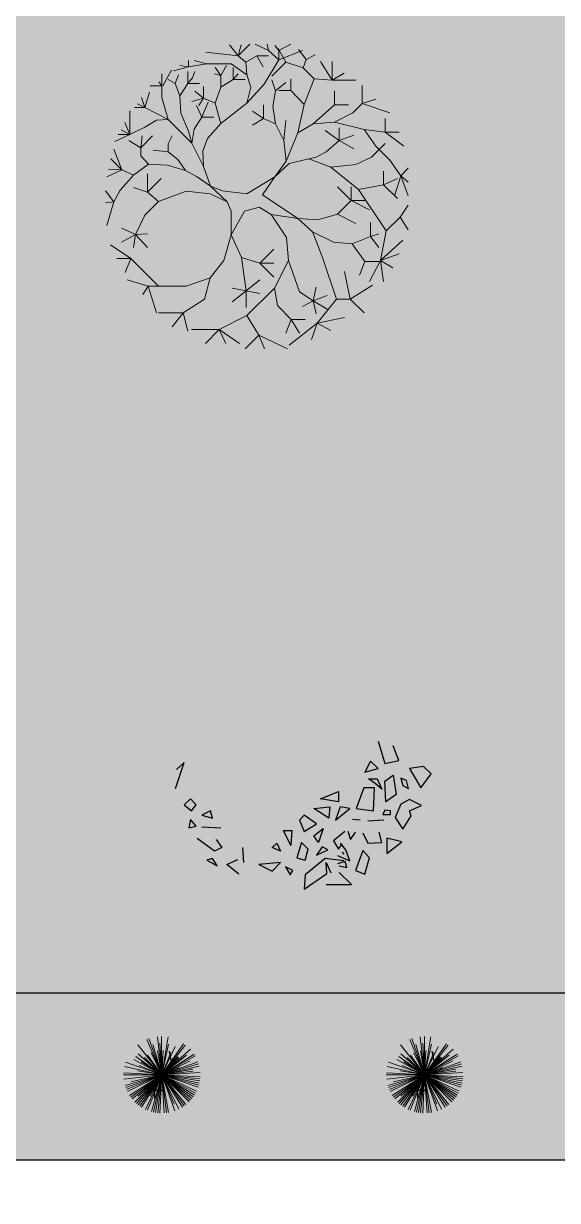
# Model space of a CAD drawing. Header units: millimetres. Extents: x -1544140 to 7445918, y -1294905 to 2019878.
# Drawn here: x 2048847 to 2049303, y 24810 to 25814 of the extents above; entities that cross this region are included whole.
import ezdxf

# ---------------------------------------------------------------- set-up
doc = ezdxf.new("R2010")
doc.units = ezdxf.units.MM
doc.header["$MEASUREMENT"] = 0
doc.layers.add('marc det', color=74, linetype='Continuous', lineweight=18)
picture_1 = doc.add_image_def('image5.png', size_in_pixel=(1482, 826))

# ---------------------------------------------------------------- blocks, each defined once
blk = doc.blocks.new('LG15B')
at = {"linetype": 'Continuous'}
for p, q in [((-183, 1362), (-497, 1400)), ((-183, 1362), (-268, 1469)), ((-183, 1362), (-68, 1477)), ((-183, 1362), (-153, 1469)), ((114, 1415), (-16, 1477)), ((114, 1415), (99, 1477)), ((214, 1324), (114, 1415)), ((214, 1415), (175, 1462)), ((280, 1300), (208, 1435)), ((214, 1415), (329, 1477)), ((214, 1324), (443, 1415)), ((214, 1324), (214, 1415)), ((478, 1327), (405, 1425)), ((-666, 1255), (-750, 1270)), ((-666, 1255), (-666, 1317)), ((-490, 1285), (-666, 1255)), ((-490, 1285), (-612, 1317)), ((-252, 1285), (-490, 1285)), ((-352, 1170), (-298, 1270)), ((-100, 1179), (-252, 1285)), ((-107, 1300), (-183, 1362)), ((-107, 1300), (0, 1362)), ((-100, 1179), (-107, 1300)), ((0, 1362), (114, 1362)), ((0, 1362), (62, 1255)), ((69, 1087), (214, 1324)), ((280, 1300), (145, 1165)), ((450, 1247), (280, 1300)), ((450, 1247), (478, 1327)), ((478, 1327), (567, 1372)), ((734, 1125), (619, 1309)), ((734, 1125), (734, 1309)), ((-926, 1072), (-926, 1187)), ((-917, 1072), (-833, 1224)), ((-666, 1255), (-811, 1217)), ((-796, 1094), (-765, 1179)), ((-673, 1094), (-673, 1209)), ((-673, 1094), (-627, 1148)), ((-627, 1148), (-605, 1209)), ((-352, 1170), (-413, 1187)), ((-352, 1170), (-406, 1248)), ((-352, 1057), (-352, 1170)), ((-230, 1133), (-230, 1248)), ((-230, 1248), (-230, 1133)), ((-230, 1133), (-183, 1187)), ((-61, 1057), (-100, 1179)), ((558, 1140), (450, 1247)), ((734, 1125), (849, 1194)), ((-926, 1072), (-1040, 1072)), ((-926, 1072), (-956, 1109)), ((-926, 957), (-926, 1072)), ((-796, 1094), (-865, 1133)), ((-750, 972), (-796, 1094)), ((-750, 972), (-673, 1094)), ((-673, 1094), (-558, 1094)), ((-520, 949), (-520, 1064)), ((-406, 903), (-352, 1057)), ((-352, 1057), (-230, 1133)), ((-230, 1133), (-115, 1133)), ((-100, 903), (69, 1087)), ((-100, 903), (-61, 1057)), ((182, 1022), (145, 1129)), ((182, 1022), (280, 1103)), ((329, 1025), (329, 1140)), ((459, 888), (558, 1140)), ((558, 1140), (734, 1125)), ((734, 1125), (963, 1125)), ((1025, 897), (1025, 1075)), ((-1093, 858), (-1125, 957)), ((-1093, 858), (-1047, 1010)), ((-895, 842), (-926, 957)), ((-742, 804), (-750, 972)), ((-520, 949), (-635, 919)), ((-520, 949), (-605, 1018)), ((-520, 949), (-566, 880)), ((-406, 903), (-520, 949)), ((154, 869), (182, 1022)), ((329, 1025), (214, 1025)), ((459, 888), (329, 1025)), ((755, 887), (755, 1022)), ((1025, 897), (1159, 942)), ((-1238, 598), (-1238, 827)), ((-1093, 858), (-1193, 858)), ((-1093, 858), (-1162, 895)), ((-865, 743), (-1093, 858)), ((-865, 743), (-895, 842)), ((-666, 628), (-742, 804)), ((-536, 765), (-588, 880)), ((-536, 765), (-475, 910)), ((-352, 704), (-406, 903)), ((-352, 704), (-100, 903)), ((64, 753), (-43, 824)), ((64, 753), (64, 887)), ((182, 699), (154, 869)), ((398, 613), (459, 888)), ((549, 699), (755, 887)), ((755, 887), (890, 887)), ((755, 717), (935, 807)), ((935, 807), (1025, 897)), ((1025, 897), (1294, 807)), ((-1238, 598), (-1285, 712)), ((-978, 735), (-1093, 667)), ((-865, 743), (-978, 735)), ((-750, 628), (-865, 743)), ((-612, 650), (-536, 765)), ((-536, 765), (-421, 765)), ((-482, 559), (-352, 704)), ((64, 753), (-43, 689)), ((182, 699), (64, 753)), ((262, 537), (182, 699)), ((262, 537), (280, 734)), ((398, 613), (549, 699)), ((549, 699), (755, 717)), ((755, 717), (1043, 645)), ((1249, 618), (1249, 753)), ((-1238, 598), (-1385, 529)), ((-1238, 598), (-1353, 598)), ((-1238, 598), (-1323, 643)), ((-1093, 667), (-1238, 598)), ((-1132, 468), (-1017, 582)), ((-1132, 468), (-1117, 582)), ((-865, 505), (-826, 582)), ((-635, 513), (-750, 628)), ((-635, 513), (-666, 628)), ((-635, 513), (-612, 650)), ((283, 338), (398, 613)), ((800, 537), (665, 635)), ((800, 537), (800, 663)), ((800, 537), (944, 590)), ((1043, 645), (1249, 618)), ((1043, 645), (1159, 483)), ((1249, 618), (1384, 618)), ((1249, 618), (1429, 483)), ((-1132, 468), (-1247, 537)), ((-1132, 390), (-1132, 468)), ((-865, 429), (-865, 505)), ((-520, 284), (-635, 513)), ((-527, 437), (-482, 559)), ((283, 338), (262, 537)), ((675, 429), (800, 537)), ((800, 537), (944, 457)), ((1115, 375), (1249, 510)), ((1159, 483), (1294, 348)), ((-1316, 253), (-1422, 360)), ((-1316, 253), (-1392, 452)), ((-1056, 307), (-1132, 390)), ((-865, 429), (-1010, 444)), ((-772, 353), (-865, 429)), ((-696, 245), (-772, 353)), ((-520, 284), (-527, 437)), ((315, 313), (504, 358)), ((504, 358), (577, 375)), ((504, 358), (720, 277)), ((577, 375), (675, 429)), ((962, 304), (1115, 375)), ((1294, 348), (1402, 195)), ((-1316, 253), (-1461, 184)), ((-1316, 253), (-1446, 260)), ((-1201, 200), (-1316, 253)), ((-1056, 307), (-1201, 200)), ((-872, 299), (-1056, 307)), ((-696, 245), (-872, 299)), ((-581, 184), (-696, 245)), ((-451, 93), (-520, 284)), ((175, 184), (283, 338)), ((175, 184), (315, 313)), ((720, 277), (962, 304)), ((720, 277), (989, 62)), ((1232, 107), (1232, 240)), ((1402, 195), (1474, 268)), ((-1201, 200), (-1331, 54)), ((-1067, 34), (-1067, 214)), ((-1067, 34), (-932, 169)), ((-451, 93), (-581, 184)), ((-100, 17), (175, 184)), ((175, 184), (53, 9)), ((1232, 107), (1367, 169)), ((1402, 195), (1339, -2)), ((1402, 195), (1474, 133)), ((1402, 195), (1474, -2)), ((-1392, -60), (-1476, 47)), ((-1331, 54), (-1392, -60)), ((-1067, 34), (-1202, 79)), ((-960, -56), (-1067, 34)), ((-690, 43), (-960, -56)), ((-456, 17), (-690, 43)), ((-291, -60), (-456, 17)), ((-451, 93), (-337, 47)), ((-291, -60), (-451, 93)), ((-337, 47), (-100, 17)), ((53, 9), (398, -221)), ((918, -47), (783, 88)), ((918, -47), (918, 88)), ((989, 62), (1232, 107)), ((989, 62), (1258, -343)), ((1232, 107), (1367, -28)), ((-1392, -60), (-1476, -68)), ((-1392, -60), (-1461, -290)), ((-960, -56), (-1093, -190)), ((-252, -152), (-291, -60)), ((23, -113), (-122, -152)), ((138, -182), (23, -113)), ((783, -181), (918, -47)), ((918, -47), (1052, -47)), ((918, -47), (1097, -136)), ((1393, -208), (1474, -91)), ((-1093, -190), (-1183, -378)), ((-122, -152), (-252, -381)), ((-252, -381), (-252, -152)), ((398, -221), (138, -182)), ((138, -182), (289, -406)), ((398, -221), (540, -352)), ((398, -221), (594, -235)), ((594, -235), (783, -181)), ((783, -181), (962, -271)), ((1258, -343), (1393, -208)), ((1393, -208), (1474, -333)), ((-1183, -378), (-1318, -316)), ((1105, -397), (1105, -262)), ((1258, -343), (1204, -630)), ((-1183, -378), (-1318, -451)), ((-1183, -378), (-1202, -505)), ((-1183, -378), (-1067, -370)), ((-1183, -378), (-1067, -505)), ((-252, -381), (-322, -630)), ((-252, -381), (-151, -603)), ((289, -406), (307, -630)), ((540, -352), (639, -603)), ((540, -352), (747, -451)), ((747, -451), (927, -468)), ((927, -468), (1105, -397)), ((1105, -397), (1187, -370)), ((1105, -397), (1187, -505)), ((1204, -630), (1420, -432)), ((-1228, -612), (-1426, -477)), ((28, -657), (163, -522)), ((927, -468), (1052, -640)), ((1204, -630), (1384, -567)), ((-1228, -612), (-1363, -612)), ((-1228, -612), (-1282, -747)), ((-960, -882), (-1228, -612)), ((-322, -630), (-456, -801)), ((-151, -603), (-106, -926)), ((-151, -603), (28, -657)), ((28, -657), (163, -792)), ((28, -657), (163, -657)), ((307, -630), (172, -900)), ((307, -630), (414, -936)), ((639, -603), (774, -1007)), ((1052, -640), (998, -773)), ((1052, -640), (1187, -640)), ((1204, -630), (1097, -837)), ((1204, -630), (1322, -702)), ((1204, -630), (1232, -837)), ((-456, -801), (-690, -882)), ((-456, -801), (-510, -1007)), ((908, -1007), (854, -738)), ((-1058, -882), (-1265, -818)), ((-1058, -882), (-1112, -962)), ((-960, -882), (-1058, -882)), ((-1058, -882), (-977, -1142)), ((-690, -882), (-960, -882)), ((-106, -926), (-241, -900)), ((-106, -926), (28, -818)), ((172, -900), (-97, -1168)), ((172, -900), (199, -1070)), ((549, -1025), (577, -891)), ((908, -1007), (1124, -872)), ((-510, -1007), (-717, -1142)), ((-106, -926), (-241, -1035)), ((-106, -926), (28, -953)), ((-106, -926), (-106, -1088)), ((414, -936), (549, -1025)), ((549, -1025), (442, -1080)), ((549, -1025), (684, -971)), ((549, -1025), (684, -1106)), ((549, -1025), (577, -1151)), ((774, -1007), (585, -1241)), ((774, -1007), (908, -1007)), ((908, -1007), (1043, -1142)), ((-717, -1142), (-960, -1142)), ((-717, -1142), (-825, -1277)), ((-717, -1142), (-672, -1321)), ((199, -1070), (334, -1205)), ((-97, -1168), (-367, -1303)), ((-97, -1168), (19, -1357)), ((334, -1205), (280, -1340)), ((585, -1241), (315, -1456)), ((334, -1205), (468, -1205)), ((334, -1205), (414, -1340)), ((585, -1241), (532, -1402)), ((585, -1241), (854, -1187)), ((585, -1241), (720, -1312)), ((-367, -1303), (-636, -1303)), ((-367, -1303), (-501, -1438)), ((-367, -1303), (-303, -1438)), ((-367, -1303), (-170, -1438)), ((19, -1357), (-115, -1492)), ((19, -1357), (73, -1492)), ((19, -1357), (298, -1492))]:
    blk.add_line(p, q, dxfattribs=at)

msp = doc.modelspace()

# ---------------------------------------------------------------- hatches: boundary and pattern name
at = {"true_color": 0x8dc133, "transparency": 33554687}
h = msp.add_hatch(color=65, dxfattribs=at)
h.dxf.hatch_style = 1
h.paths.add_polyline_path([(2049953.9, 25017.8, -0.388077), (2049799.7, 24844.1), (2048095.5, 24844.1, -0.416277), (2047779.5, 25072.6), (2047779.5, 26168.8, -0.394381), (2047980.8, 26519.5), (2049673.6, 26519.5, -0.352206), (2049953.9, 26299.3)])
h.paths.add_polyline_path([(2048081.7, 24986.6, -0.417198), (2047921.9, 25085.7), (2047921.9, 26377), (2049674.5, 26377, -0.326949), (2049811.4, 26280.2), (2049811.4, 24986.6)], flags=16)
at = {"true_color": 0xb8d93f, "transparency": 33554687}
h = msp.add_hatch(color=63, dxfattribs=at)
h.dxf.hatch_style = 1
h.paths.add_polyline_path([(2049811.4, 26280.2, 0.326949), (2049674.5, 26377), (2048005.8, 26377, 0.386529), (2047921.9, 26188), (2047921.9, 25085.7, 0.417198), (2048081.7, 24986.6), (2049789.1, 24986.6, 0.351898), (2049811.4, 25016.4)])
at = {"layer": 'marc det'}
msp.add_hatch(color=102, dxfattribs=at).paths.add_polyline_path([(2049029.1, 25277.8), (2049007.7, 25272.1), (2049000.7, 25263), (2048987.8, 25244.9), (2048974.2, 25243.3), (2048972.4, 25227.7), (2048977.6, 25221), (2048973.7, 25211.1), (2048958.6, 25182.9), (2048963.5, 25173.2), (2048971.8, 25161), (2048971.9, 25150.4), (2048955.5, 25144.1), (2048978.4, 25142.5), (2048975.5, 25132), (2048982.9, 25124.2), (2048983.9, 25114.5), (2048995.1, 25102.2), (2048998.8, 25088.4), (2049009.2, 25080.5), (2049016.7, 25082), (2049026.7, 25076.3), (2049031.2, 25063.4), (2049034.3, 25047.2), (2049037.8, 25059.4), (2049048.6, 25069.1), (2049062.2, 25064.9), (2049071.2, 25059.1), (2049082.2, 25062.8), (2049094, 25062.8), (2049101.5, 25054.3), (2049104.5, 25064.1), (2049116.9, 25071.1), (2049129.7, 25070.6), (2049143.1, 25077), (2049147.2, 25086.2), (2049154.3, 25089.9), (2049163.7, 25091.8), (2049167.1, 25104.7), (2049173.5, 25112), (2049190.8, 25113.9), (2049204, 25111.2), (2049192.7, 25118.9), (2049184.2, 25127.2), (2049184.7, 25134.9), (2049192.4, 25145.6), (2049198.7, 25158.3), (2049197.6, 25168.8), (2049199.4, 25194.4), (2049220.8, 25205.4), (2049194.6, 25203.7), (2049187.4, 25215.7), (2049186.2, 25226.9), (2049178.3, 25242.2), (2049168.8, 25250.3), (2049164.5, 25262.4), (2049154.8, 25266.6), (2049142.3, 25275.6), (2049131.9, 25274.6), (2049132.2, 25292), (2049121.2, 25278.3), (2049117.1, 25289), (2049111.7, 25291.8), (2049098.6, 25295.6), (2049095.8, 25292.5), (2049071.7, 25290.8), (2049065, 25294.8), (2049053.2, 25290.2), (2049044.1, 25291.5), (2049034.9, 25303.4), (2049026.3, 25317), (2049029.9, 25303.9), (2049033.5, 25285.6)])

# ---------------------------------------------------------------- linework, layer by layer
at = {"color": 96}
for p, q in [((2049149.8, 25201.5), (2049155.5, 25182.6)), ((2049167.6, 25185.1), (2049162.7, 25197.7)), ((2048977, 25161.2), (2048984.3, 25183.3)), ((2048984.3, 25183.3), (2048977.8, 25177.6)), ((2049143.3, 25184.5), (2049138.5, 25175.1)), ((2049149.8, 25178.2), (2049143.3, 25184.5)), ((2049155.5, 25182.6), (2049167.6, 25185.1)), ((2049188.6, 25180.1), (2049176.5, 25178.2)), ((2049195, 25173.8), (2049188.6, 25180.1)), ((2049138.5, 25175.1), (2049149.8, 25178.2)), ((2049141.7, 25169.4), (2049149, 25169.4)), ((2049147.4, 25165.6), (2049141.7, 25169.4)), ((2049149, 25169.4), (2049153, 25160.6)), ((2049155.5, 25167.5), (2049162.7, 25172.5)), ((2049162.7, 25172.5), (2049165.1, 25156.2)), ((2049174, 25168.1), (2049169.2, 25170)), ((2049169.2, 25170), (2049170.8, 25163.7)), ((2049176.5, 25178.2), (2049186.1, 25161.8)), ((2049186.1, 25161.8), (2049195, 25173.8)), ((2049137.7, 25161.8), (2049131.2, 25144.2)), ((2049146.6, 25161.8), (2049137.7, 25161.8)), ((2049145.8, 25142.3), (2049146.6, 25161.8)), ((2049153, 25160.6), (2049147.4, 25165.6)), ((2049156.3, 25149.9), (2049155.5, 25167.5)), ((2049170.8, 25163.7), (2049175.6, 25161.2)), ((2049175.6, 25161.2), (2049174, 25168.1)), ((2048989.9, 25152.4), (2048984.3, 25147.4)), ((2048994.8, 25147.4), (2048989.9, 25152.4)), ((2049100.6, 25152.4), (2049115.9, 25158.7)), ((2049115.9, 25149.9), (2049100.6, 25152.4)), ((2049115.9, 25158.7), (2049115.9, 25149.9)), ((2049165.1, 25156.2), (2049156.3, 25149.9)), ((2049176.5, 25151.8), (2049169.2, 25148)), ((2049186.9, 25146.7), (2049176.5, 25151.8)), ((2048984.3, 25147.4), (2048990.7, 25142.3)), ((2048990.7, 25142.3), (2048994.8, 25147.4)), ((2049006.9, 25142.3), (2048999.6, 25138.5)), ((2049008.5, 25136), (2049006.9, 25142.3)), ((2049094.9, 25144.2), (2049108.6, 25145.5)), ((2049107.8, 25136), (2049094.9, 25144.2)), ((2049108.6, 25145.5), (2049107.8, 25136)), ((2049117.5, 25145.5), (2049113.5, 25134.1)), ((2049113.5, 25134.1), (2049125.6, 25144.2)), ((2049125.6, 25144.2), (2049117.5, 25145.5)), ((2049131.2, 25144.2), (2049145.8, 25142.3)), ((2049155.5, 25142.9), (2049153.8, 25139.2)), ((2049153.8, 25139.2), (2049160.3, 25139.2)), ((2049160.3, 25142.3), (2049155.5, 25142.9)), ((2049160.3, 25139.2), (2049160.3, 25142.3)), ((2049169.2, 25148), (2049164.3, 25136.6)), ((2049176.5, 25142.3), (2049186.9, 25146.7)), ((2049178.1, 25137.9), (2049176.5, 25142.3)), ((2048989.9, 25134.8), (2048988.3, 25127.8)), ((2048988.3, 25127.8), (2048994.8, 25129.1)), ((2048994.8, 25129.1), (2048989.9, 25134.8)), ((2048999.6, 25138.5), (2049008.5, 25136)), ((2049086.8, 25138.5), (2049082.8, 25134.1)), ((2049082.8, 25134.1), (2049086.8, 25124.7)), ((2049097.3, 25131), (2049086.8, 25138.5)), ((2049086.8, 25124.7), (2049097.3, 25131)), ((2049134.5, 25134.1), (2049128, 25134.8)), ((2049154.6, 25134.1), (2049140.9, 25133.5)), ((2049164.3, 25136.6), (2049170.8, 25126.6)), ((2049170.8, 25126.6), (2049178.1, 25137.9)), ((2048999.6, 25128.5), (2049015.8, 25127.8)), ((2049075.5, 25112.7), (2049069.1, 25125.3)), ((2049069.1, 25125.3), (2049076.3, 25125.3)), ((2049076.3, 25125.3), (2049075.5, 25112.7)), ((2049094.9, 25120.9), (2049103, 25127.2)), ((2049098.9, 25115.2), (2049094.9, 25120.9)), ((2049103, 25127.2), (2049098.9, 25115.2)), ((2049121.5, 25124.7), (2049111.9, 25116.5)), ((2049124, 25124.8), (2049126.4, 25117.8)), ((2049126.4, 25117.8), (2049130.5, 25124.1)), ((2049136.9, 25123.5), (2049141, 25114.7)), ((2049153.1, 25115.3), (2049150.7, 25124.1)), ((2049170, 25115.9), (2049157.1, 25119)), ((2049157.1, 25119), (2049157.1, 25105.8)), ((2049010.2, 25107.8), (2048995.6, 25118.5)), ((2049016.6, 25110.9), (2049010.2, 25107.8)), ((2049011.8, 25117.8), (2049016.6, 25110.9)), ((2049034.3, 25110.8), (2049035.1, 25098.2)), ((2049059.4, 25110.8), (2049063.4, 25114.6)), ((2049066.6, 25107.7), (2049059.4, 25110.8)), ((2049063.4, 25114.6), (2049066.6, 25107.7)), ((2049084.4, 25115.2), (2049080.4, 25102)), ((2049090.1, 25109.6), (2049084.4, 25115.2)), ((2049087.6, 25100.1), (2049090.1, 25109.6)), ((2049102.2, 25111.4), (2049097.3, 25104.5)), ((2049097.3, 25104.5), (2049107, 25108.9)), ((2049107, 25108.9), (2049102.2, 25111.4)), ((2049111.9, 25116.5), (2049115.9, 25109.6)), ((2049115.9, 25109.6), (2049119.1, 25114)), ((2049122.4, 25109), (2049117.6, 25114.7)), ((2049125.6, 25099.6), (2049122.4, 25109)), ((2049141, 25114.7), (2049153.1, 25115.3)), ((2049157.1, 25105.8), (2049170, 25115.9)), ((2049008.5, 25101.5), (2049003.7, 25100.2)), ((2049003.7, 25100.2), (2049012.6, 25095.2)), ((2049012.6, 25095.2), (2049008.5, 25101.5)), ((2049020.7, 25096.4), (2049030.3, 25100.8)), ((2049080.4, 25102), (2049087.6, 25100.1)), ((2049104.6, 25101.4), (2049087.6, 25087.5)), ((2049120.7, 25099.5), (2049104.6, 25101.4)), ((2049115.1, 25104), (2049125.6, 25099.6)), ((2049121.6, 25098.9), (2049115.1, 25097.1)), ((2049119.1, 25107), (2049120.7, 25105.1)), ((2049123.2, 25093.9), (2049121.6, 25098.9)), ((2049136.9, 25108.4), (2049130.5, 25091.4)), ((2049142.6, 25102.1), (2049136.9, 25108.4)), ((2049138.6, 25088.2), (2049142.6, 25102.1)), ((2049031.1, 25088.2), (2049020.7, 25096.4)), ((2049066.6, 25098.2), (2049048.1, 25096.3)), ((2049048.1, 25096.3), (2049059.4, 25090.7)), ((2049059.4, 25090.7), (2049066.6, 25098.2)), ((2049077.1, 25091.3), (2049070.7, 25094.4)), ((2049070.7, 25094.4), (2049074.7, 25087.5)), ((2049074.7, 25087.5), (2049077.1, 25091.3)), ((2049086.8, 25075.5), (2049106.2, 25088.8)), ((2049106.2, 25088.8), (2049105.4, 25098.2)), ((2049105.4, 25098.2), (2049109.4, 25089.4)), ((2049116.7, 25095.2), (2049123.2, 25093.9)), ((2049127.2, 25079.4), (2049116.7, 25089.5)), ((2049130.5, 25091.4), (2049138.6, 25088.2)), ((2049087.6, 25087.5), (2049086.8, 25075.5)), ((2049105.4, 25079.4), (2049127.2, 25079.4))]:
    msp.add_line(p, q, dxfattribs=at)
at = {"color": 116, "lineweight": -2, "true_color": 0x136734}
for p, q in [((2048973.8, 24926.9), (2048971.9, 24937.3)), ((2049197.9, 24926.9), (2049196, 24937.3))]:
    msp.add_line(p, q, dxfattribs=at)
at = {"color": 116, "true_color": 0x136734}
for p, q in [((2048959.2, 24910.7), (2048959.2, 24896.9)), ((2049183.3, 24910.7), (2049183.3, 24896.9)), ((2048952.3, 24903.8), (2048966.2, 24903.8)), ((2049176.4, 24903.8), (2049190.3, 24903.8))]:
    msp.add_line(p, q, dxfattribs=at)
for points in [[(2049789.1, 24986.6), (2048020.1, 24986.6)], [(2049799.7, 24844.1), (2048006.3, 24844.1)]]:
    msp.add_lwpolyline(points)
at = {"layer": 'marc det', "color": 116, "true_color": 0x136734}
for p, q in [((2048965.4, 24917.1), (2048961.6, 24949.5)), ((2048965.4, 24917.1), (2048965.2, 24949.8)), ((2048965.4, 24917.1), (2048970.7, 24949.3)), ((2049189.5, 24917.1), (2049185.7, 24949.5)), ((2049189.5, 24917.1), (2049189.3, 24949.8)), ((2049189.5, 24917.1), (2049194.8, 24949.3)), ((2048965.4, 24917.1), (2048944.9, 24942.5)), ((2048965.4, 24917.1), (2048952.7, 24947.2)), ((2048965.4, 24917.1), (2048954.4, 24947.9)), ((2048965.4, 24917.1), (2048957.8, 24942.9)), ((2048965.4, 24917.1), (2048963.7, 24943.9)), ((2048965.1, 24916.7), (2048983.9, 24943.5)), ((2048983.9, 24943.5), (2048965.1, 24916.7)), ((2048965.1, 24916.7), (2048985.3, 24942.4)), ((2048965.4, 24917.1), (2048971.2, 24943.3)), ((2048965.4, 24917.1), (2048976.9, 24941.3)), ((2048965.4, 24917.1), (2048989.7, 24939)), ((2049189.5, 24917.1), (2049169, 24942.5)), ((2049189.5, 24917.1), (2049176.8, 24947.2)), ((2049189.5, 24917.1), (2049178.5, 24947.9)), ((2049189.5, 24917.1), (2049181.9, 24942.9)), ((2049189.5, 24917.1), (2049187.8, 24943.9)), ((2049189.2, 24916.7), (2049208, 24943.5)), ((2049208, 24943.5), (2049189.2, 24916.7)), ((2049189.2, 24916.7), (2049209.4, 24942.4)), ((2049189.5, 24917.1), (2049195.3, 24943.3)), ((2049189.5, 24917.1), (2049201, 24941.3)), ((2049189.5, 24917.1), (2049213.8, 24939)), ((2048965.4, 24917.1), (2048941.6, 24930)), ((2048965.4, 24917.1), (2048943.3, 24932.6)), ((2048943.3, 24932.6), (2048965.4, 24917.1)), ((2048965.4, 24917.1), (2048945.1, 24935)), ((2048965.4, 24917.1), (2048947.7, 24928)), ((2048965.4, 24917.1), (2048950.6, 24931.7)), ((2048965.4, 24917.1), (2048953.3, 24933.9)), ((2048965.4, 24917.1), (2048956.3, 24935.7)), ((2048965.4, 24917.1), (2048961.8, 24937.4)), ((2048965.4, 24917.1), (2048966.4, 24937.7)), ((2048965.4, 24917.1), (2048973.2, 24936.1)), ((2048965.4, 24917.1), (2048993, 24934.6)), ((2048965.4, 24917.1), (2048986.3, 24933.9)), ((2048965.4, 24917.1), (2048993.9, 24933.1)), ((2048965.4, 24917.1), (2048979, 24932.5)), ((2048965.4, 24917.1), (2048979.9, 24931.7)), ((2048965.4, 24917.1), (2048989.5, 24928.9)), ((2048965.4, 24917.1), (2048996.2, 24928.1)), ((2049189.5, 24917.1), (2049165.7, 24930)), ((2049189.5, 24917.1), (2049167.4, 24932.6)), ((2049167.4, 24932.6), (2049189.5, 24917.1)), ((2049189.5, 24917.1), (2049169.2, 24935)), ((2049189.5, 24917.1), (2049171.8, 24928)), ((2049189.5, 24917.1), (2049174.7, 24931.7)), ((2049189.5, 24917.1), (2049177.4, 24933.9)), ((2049189.5, 24917.1), (2049180.4, 24935.7)), ((2049189.5, 24917.1), (2049185.9, 24937.4)), ((2049189.5, 24917.1), (2049190.5, 24937.7)), ((2049189.5, 24917.1), (2049197.3, 24936.1)), ((2049189.5, 24917.1), (2049217.1, 24934.6)), ((2049189.5, 24917.1), (2049210.4, 24933.9)), ((2049189.5, 24917.1), (2049218, 24933.1)), ((2049189.5, 24917.1), (2049203.1, 24932.5)), ((2049189.5, 24917.1), (2049204, 24931.7)), ((2049189.5, 24917.1), (2049213.6, 24928.9)), ((2049189.5, 24917.1), (2049220.3, 24928.1)), ((2048965.4, 24917.1), (2048932.8, 24918.7)), ((2048965.4, 24917.1), (2048933.5, 24924.2)), ((2048965.4, 24917.1), (2048934.5, 24927.7)), ((2048965.4, 24917.1), (2048944.8, 24920.4)), ((2048965.4, 24917.1), (2048946.1, 24924.9)), ((2048965.4, 24917.1), (2048996.8, 24926.3)), ((2048965.4, 24917.1), (2048997.2, 24924.5)), ((2048965.4, 24917.1), (2048980.5, 24923.4)), ((2048965.4, 24917.1), (2048991.9, 24921.7)), ((2048965.4, 24917.1), (2048992.1, 24920.2)), ((2048965.4, 24917.1), (2048998, 24919.1)), ((2049189.5, 24917.1), (2049156.9, 24918.7)), ((2049189.5, 24917.1), (2049157.6, 24924.2)), ((2049189.5, 24917.1), (2049158.6, 24927.7)), ((2049189.5, 24917.1), (2049168.9, 24920.4)), ((2049189.5, 24917.1), (2049170.2, 24924.9)), ((2049189.5, 24917.1), (2049220.9, 24926.3)), ((2049189.5, 24917.1), (2049221.3, 24924.5)), ((2049189.5, 24917.1), (2049204.6, 24923.4)), ((2049189.5, 24917.1), (2049216, 24921.7)), ((2049189.5, 24917.1), (2049216.2, 24920.2)), ((2049189.5, 24917.1), (2049222.1, 24919.1)), ((2048965.4, 24917.1), (2048932.7, 24916.9)), ((2048965.4, 24917.1), (2048933, 24913.2)), ((2048965.4, 24917.1), (2048934.1, 24907.8)), ((2048965.4, 24917.1), (2048934.6, 24906.1)), ((2048965.4, 24917.1), (2048935.3, 24904.4)), ((2048965.4, 24917.1), (2048936.1, 24902.7)), ((2048965.4, 24917.1), (2048937.8, 24899.5)), ((2048965.4, 24917.1), (2048938.9, 24898)), ((2048965.4, 24917.1), (2048938.9, 24910.9)), ((2048965.4, 24917.1), (2048940, 24896.5)), ((2048965.4, 24917.1), (2048942.4, 24893.8)), ((2048965.4, 24917.1), (2048943.8, 24892.6)), ((2048965.4, 24917.1), (2048945.2, 24891.4)), ((2048965.4, 24917.1), (2048945.2, 24898.8)), ((2048946.7, 24890.3), (2048965.4, 24917.1)), ((2048965.4, 24917.1), (2048946.7, 24890.3)), ((2048965.4, 24917.1), (2048948.2, 24889.3)), ((2048965.4, 24917.1), (2048951.4, 24887.5)), ((2048965.4, 24917.1), (2048953.1, 24886.8)), ((2048965.4, 24917.1), (2048955.4, 24898.7)), ((2048965.4, 24917.1), (2048956.6, 24885.6)), ((2048965.4, 24917.1), (2048958.3, 24885.2)), ((2048965.4, 24917.1), (2048960.1, 24884.8)), ((2048965.4, 24917.1), (2048961.9, 24884.6)), ((2048965.4, 24917.1), (2048963.8, 24884.4)), ((2048965.4, 24917.1), (2048998.1, 24915.4)), ((2048965.4, 24917.1), (2048976.4, 24886.3)), ((2048965.4, 24917.1), (2048969.3, 24884.6)), ((2048965.4, 24917.1), (2048971.1, 24884.9)), ((2048965.4, 24917.1), (2048967.4, 24884.5)), ((2048965.4, 24917.1), (2048975.9, 24892.1)), ((2048965.4, 24917.1), (2048979.8, 24887.7)), ((2048965.4, 24917.1), (2048983, 24889.5)), ((2048965.4, 24917.1), (2048984.5, 24890.5)), ((2048965.4, 24917.1), (2048985.9, 24891.6)), ((2048965.4, 24917.1), (2048988.7, 24894.1)), ((2048965.4, 24917.1), (2048989.9, 24895.4)), ((2048965.4, 24917.1), (2048991.1, 24896.8)), ((2048992.2, 24898.3), (2048965.4, 24917.1)), ((2048965.4, 24917.1), (2048993.2, 24899.8)), ((2048965.4, 24917.1), (2048994.1, 24901.4)), ((2048965.4, 24917.1), (2048994.9, 24903.1)), ((2048965.4, 24917.1), (2048997.3, 24910)), ((2048965.4, 24917.1), (2048997.7, 24911.8)), ((2048965.4, 24917.1), (2048997.9, 24913.6)), ((2048965.4, 24917.1), (2048996.3, 24906.5)), ((2048965.4, 24917.1), (2048996.9, 24908.2)), ((2049189.5, 24917.1), (2049156.8, 24916.9)), ((2049189.5, 24917.1), (2049157.1, 24913.2)), ((2049189.5, 24917.1), (2049158.2, 24907.8)), ((2049189.5, 24917.1), (2049158.7, 24906.1)), ((2049189.5, 24917.1), (2049159.4, 24904.4)), ((2049189.5, 24917.1), (2049160.2, 24902.7)), ((2049189.5, 24917.1), (2049161.9, 24899.5)), ((2049189.5, 24917.1), (2049163, 24898)), ((2049189.5, 24917.1), (2049163, 24910.9)), ((2049189.5, 24917.1), (2049164.1, 24896.5)), ((2049189.5, 24917.1), (2049166.5, 24893.8)), ((2049189.5, 24917.1), (2049167.9, 24892.6)), ((2049189.5, 24917.1), (2049169.3, 24891.4)), ((2049189.5, 24917.1), (2049169.3, 24898.8)), ((2049170.8, 24890.3), (2049189.5, 24917.1)), ((2049189.5, 24917.1), (2049170.8, 24890.3)), ((2049189.5, 24917.1), (2049172.3, 24889.3)), ((2049189.5, 24917.1), (2049175.5, 24887.5)), ((2049189.5, 24917.1), (2049177.2, 24886.8)), ((2049189.5, 24917.1), (2049179.5, 24898.7)), ((2049189.5, 24917.1), (2049180.7, 24885.6)), ((2049189.5, 24917.1), (2049182.4, 24885.2)), ((2049189.5, 24917.1), (2049184.2, 24884.8)), ((2049189.5, 24917.1), (2049186, 24884.6)), ((2049189.5, 24917.1), (2049187.9, 24884.4)), ((2049189.5, 24917.1), (2049222.2, 24915.4)), ((2049189.5, 24917.1), (2049200.5, 24886.3)), ((2049189.5, 24917.1), (2049193.4, 24884.6)), ((2049189.5, 24917.1), (2049195.2, 24884.9)), ((2049189.5, 24917.1), (2049191.5, 24884.5)), ((2049189.5, 24917.1), (2049200, 24892.1)), ((2049189.5, 24917.1), (2049203.9, 24887.7)), ((2049189.5, 24917.1), (2049207.1, 24889.5)), ((2049189.5, 24917.1), (2049208.6, 24890.5)), ((2049189.5, 24917.1), (2049210, 24891.6)), ((2049189.5, 24917.1), (2049212.8, 24894.1)), ((2049189.5, 24917.1), (2049214, 24895.4)), ((2049189.5, 24917.1), (2049215.2, 24896.8)), ((2049216.3, 24898.3), (2049189.5, 24917.1)), ((2049189.5, 24917.1), (2049217.3, 24899.8)), ((2049189.5, 24917.1), (2049218.2, 24901.4)), ((2049189.5, 24917.1), (2049219, 24903.1)), ((2049189.5, 24917.1), (2049221.4, 24910)), ((2049189.5, 24917.1), (2049221.8, 24911.8)), ((2049189.5, 24917.1), (2049222, 24913.6)), ((2049189.5, 24917.1), (2049220.4, 24906.5)), ((2049189.5, 24917.1), (2049221, 24908.2))]:
    msp.add_line(p, q, dxfattribs=at)

# ---------------------------------------------------------------- block references
at = {"layer": 'marc det', "color": 70, "xscale": 0.08756317910921907, "yscale": 0.08756317904530965, "zscale": 0.08756317903959909}
msp.add_blockref('LG15B', (2049046.5, 25666.9), dxfattribs=at)

# ---------------------------------------------------------------- pictures from other files: only their frames are drawn
image = msp.add_image(picture_1, insert=(2023694, -11872.3), size_in_units=(114264.1, 63685.7))
image.dxf.flags = 7

doc.saveas('drawing.dxf')
